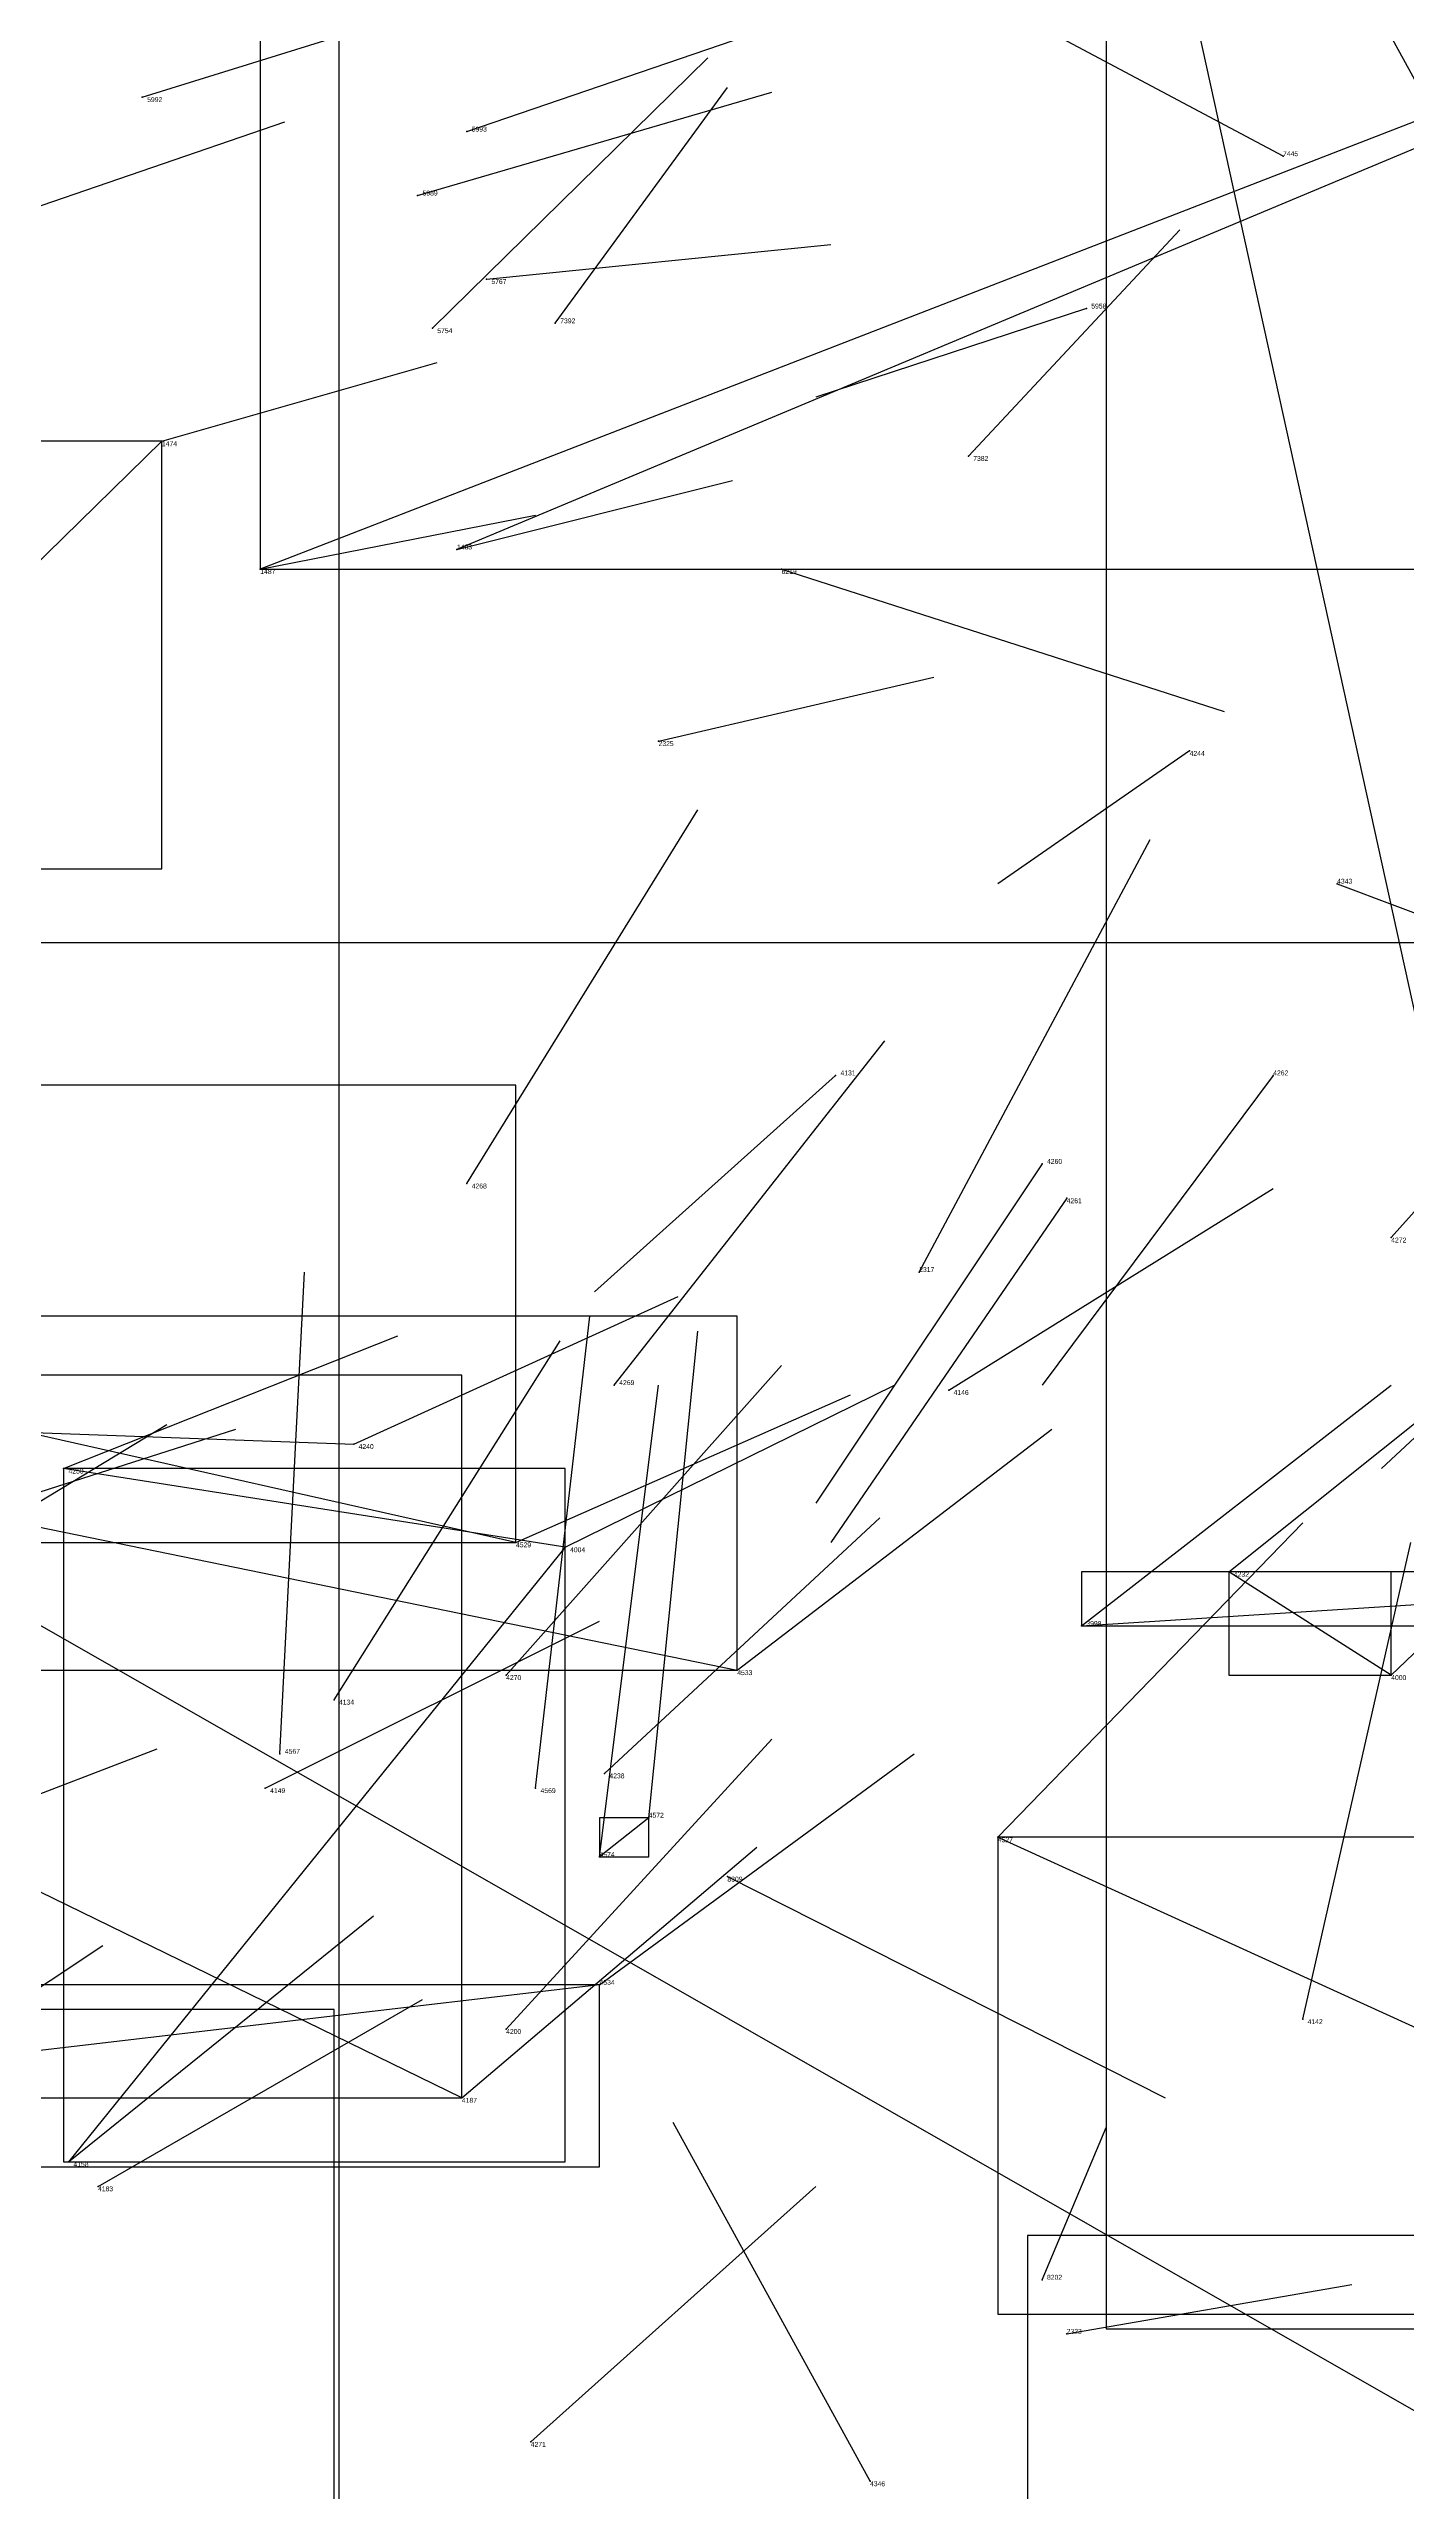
# Model space of a CAD drawing. Extents: x 59.1 to 70.8, y 600.3 to 605.1.
# Drawn here: x 65.547 to 65.823, y 603.493 to 603.9898 of the extents above; entities that cross this region are included whole.
import ezdxf

# ---------------------------------------------------------------- set-up
doc = ezdxf.new("R2010")
doc.units = 0
for name, color, linetype in [('Clients', 3, 'CONTINUOUS'), ('Facilities', 3, 'CONTINUOUS'), ('Facilities_lines', 3, 'CONTINUOUS'), ('Min_max_boxes', 1, 'CONTINUOUS'), ('Normals', 1, 'CONTINUOUS'), ('Source_points', 5, 'CONTINUOUS'), ('Text', 3, 'CONTINUOUS')]:
    doc.layers.add(name, color=color, linetype=linetype)

msp = doc.modelspace()

# ---------------------------------------------------------------- linework, layer by layer
at = {"layer": 'Clients', "color": 5}
for p in [(65.59, 603.884, 449.7), (65.63, 603.888, 449.664), (65.609, 603.706, 454.801), (65.55, 603.701, 454.91), (65.787, 603.68, 454.632), (65.687, 603.66, 454.674), (65.659, 603.622, 455.639), (65.551, 603.56, 454.952)]:
    msp.add_point(p, dxfattribs=at)
at = {"layer": 'Facilities', "color": 3}
for p in [(65.566, 603.98, 454.714), (65.632, 603.973, 454.596), (65.798, 603.968, 460.422), (65.622, 603.96, 454.654), (65.636, 603.943, 456.786), (65.625, 603.933, 456.759), (65.65, 603.934, 459.342), (65.758, 603.937, 457.153), (65.57, 603.91, 449.675), (65.734, 603.907, 459.333), (65.696, 603.884, 458.352), (65.671, 603.849, 449.662), (65.779, 603.847, 457.474), (65.809, 603.82, 458.425), (65.707, 603.781, 457.116), (65.796, 603.781, 456.864), (65.749, 603.763, 456.837), (65.632, 603.759, 456.825), (65.754, 603.756, 456.784), (65.82, 603.748, 456.866), (65.724, 603.741, 448.561), (65.662, 603.718, 456.767), (65.73, 603.717, 454.764), (65.642, 603.686, 454.734), (65.652, 603.685, 454.781), (65.757, 603.669, 454.74), (65.64, 603.659, 456.874), (65.82, 603.659, 454.569), (65.605, 603.654, 457.102), (65.594, 603.643, 455.701), (65.591, 603.636, 454.757), (65.646, 603.636, 455.658), (65.66, 603.639, 454.903), (65.669, 603.63, 455.732), (65.74, 603.626, 454.617), (65.685, 603.618, 460.53), (65.659, 603.596, 454.704), (65.64, 603.587, 454.92), (65.802, 603.589, 454.56), (65.631, 603.573, 454.91), (65.557, 603.555, 454.881), (65.749, 603.536, 461.264), (65.754, 603.525, 449.51), (65.645, 603.503, 456.959), (65.714, 603.495, 458.344)]:
    msp.add_point(p, dxfattribs=at)
at = {"layer": 'Facilities_lines', "color": 3}
for p, q in [((65.755, 604.111, 449.536), (65.888, 603.868, 449.484)), ((65.755, 604.111, 449.536), (65.915, 603.383, 449.57)), ((66.005, 604.045, 449.371), (65.59, 603.884, 449.7)), ((66.005, 604.045, 449.371), (65.63, 603.888, 449.664)), ((65.57, 603.91, 449.675), (65.481, 603.823, 449.759)), ((65.642, 603.686, 454.734), (65.228, 603.779, 455.178)), ((65.336, 603.732, 455.086), (65.687, 603.66, 454.674)), ((65.631, 603.573, 454.91), (65.33, 603.72, 455.06)), ((65.472, 603.711, 454.94), (65.876, 603.48, 454.601)), ((65.472, 603.711, 454.94), (65.609, 603.706, 454.801)), ((65.652, 603.685, 454.781), (65.55, 603.701, 454.91)), ((65.652, 603.685, 454.781), (65.551, 603.56, 454.952)), ((65.757, 603.669, 454.74), (65.928, 603.68, 454.505)), ((65.82, 603.659, 454.569), (65.787, 603.68, 454.632)), ((65.669, 603.63, 455.732), (65.659, 603.622, 455.639)), ((65.74, 603.626, 454.617), (65.953, 603.529, 454.58)), ((65.659, 603.596, 454.704), (65.344, 603.559, 455.191))]:
    msp.add_line(p, q, dxfattribs=at)
at = {"layer": 'Min_max_boxes', "color": 1}
for p, q in [((65.606, 604.277, 449.484), (65.606, 603.383, 449.484)), ((65.606, 604.277, 449.58), (65.606, 603.383, 449.58)), ((65.59, 604.045, 449.371), (65.59, 603.884, 449.371)), ((65.59, 604.045, 449.7), (65.59, 603.884, 449.7)), ((65.762, 604.027, 449.286), (65.762, 603.526, 449.286)), ((65.762, 604.027, 449.617), (65.762, 603.526, 449.617)), ((65.57, 603.91, 449.675), (65.481, 603.91, 449.675)), ((65.57, 603.91, 449.759), (65.481, 603.91, 449.759)), ((65.57, 603.823, 449.675), (65.57, 603.91, 449.675)), ((65.57, 603.823, 449.759), (65.57, 603.91, 449.759)), ((65.57, 603.91, 449.675), (65.57, 603.91, 449.759)), ((65.59, 603.884, 449.371), (66.005, 603.884, 449.371)), ((65.59, 603.884, 449.7), (66.005, 603.884, 449.7)), ((65.59, 603.884, 449.371), (65.59, 603.884, 449.7)), ((65.481, 603.823, 449.675), (65.57, 603.823, 449.675)), ((65.481, 603.823, 449.759), (65.57, 603.823, 449.759)), ((65.57, 603.823, 449.675), (65.57, 603.823, 449.759)), ((65.876, 603.808, 454.601), (65.186, 603.808, 454.601)), ((65.876, 603.808, 455.235), (65.186, 603.808, 455.235)), ((65.642, 603.779, 454.734), (65.228, 603.779, 454.734)), ((65.642, 603.779, 455.178), (65.228, 603.779, 455.178)), ((65.642, 603.686, 454.734), (65.642, 603.779, 454.734)), ((65.642, 603.686, 455.178), (65.642, 603.779, 455.178)), ((65.642, 603.779, 454.734), (65.642, 603.779, 455.178)), ((65.687, 603.732, 454.674), (65.336, 603.732, 454.674)), ((65.687, 603.732, 455.086), (65.336, 603.732, 455.086)), ((65.687, 603.66, 454.674), (65.687, 603.732, 454.674)), ((65.687, 603.66, 455.086), (65.687, 603.732, 455.086)), ((65.687, 603.732, 454.674), (65.687, 603.732, 455.086)), ((65.631, 603.72, 454.91), (65.33, 603.72, 454.91)), ((65.631, 603.72, 455.06), (65.33, 603.72, 455.06)), ((65.631, 603.573, 454.91), (65.631, 603.72, 454.91)), ((65.631, 603.573, 455.06), (65.631, 603.72, 455.06)), ((65.631, 603.72, 454.91), (65.631, 603.72, 455.06)), ((65.652, 603.701, 454.781), (65.55, 603.701, 454.781)), ((65.55, 603.701, 454.781), (65.55, 603.56, 454.781)), ((65.652, 603.701, 454.952), (65.55, 603.701, 454.952)), ((65.55, 603.701, 454.952), (65.55, 603.56, 454.952)), ((65.55, 603.701, 454.781), (65.55, 603.701, 454.952)), ((65.652, 603.56, 454.781), (65.652, 603.701, 454.781)), ((65.652, 603.56, 454.952), (65.652, 603.701, 454.952)), ((65.652, 603.701, 454.781), (65.652, 603.701, 454.952)), ((65.228, 603.686, 454.734), (65.642, 603.686, 454.734)), ((65.228, 603.686, 455.178), (65.642, 603.686, 455.178)), ((65.642, 603.686, 454.734), (65.642, 603.686, 455.178)), ((65.928, 603.68, 454.505), (65.757, 603.68, 454.505)), ((65.757, 603.68, 454.505), (65.757, 603.669, 454.505)), ((65.928, 603.68, 454.74), (65.757, 603.68, 454.74)), ((65.757, 603.68, 454.74), (65.757, 603.669, 454.74)), ((65.757, 603.68, 454.505), (65.757, 603.68, 454.74)), ((65.82, 603.68, 454.569), (65.787, 603.68, 454.569)), ((65.787, 603.68, 454.569), (65.787, 603.659, 454.569)), ((65.82, 603.68, 454.632), (65.787, 603.68, 454.632)), ((65.787, 603.68, 454.632), (65.787, 603.659, 454.632)), ((65.787, 603.68, 454.569), (65.787, 603.68, 454.632)), ((65.82, 603.659, 454.569), (65.82, 603.68, 454.569)), ((65.82, 603.659, 454.632), (65.82, 603.68, 454.632)), ((65.82, 603.68, 454.569), (65.82, 603.68, 454.632)), ((65.757, 603.669, 454.505), (65.928, 603.669, 454.505)), ((65.757, 603.669, 454.74), (65.928, 603.669, 454.74)), ((65.757, 603.669, 454.505), (65.757, 603.669, 454.74)), ((65.336, 603.66, 454.674), (65.687, 603.66, 454.674)), ((65.336, 603.66, 455.086), (65.687, 603.66, 455.086)), ((65.687, 603.66, 454.674), (65.687, 603.66, 455.086)), ((65.787, 603.659, 454.569), (65.82, 603.659, 454.569)), ((65.787, 603.659, 454.632), (65.82, 603.659, 454.632)), ((65.787, 603.659, 454.569), (65.787, 603.659, 454.632)), ((65.82, 603.659, 454.569), (65.82, 603.659, 454.632)), ((65.669, 603.63, 455.639), (65.659, 603.63, 455.639)), ((65.659, 603.63, 455.639), (65.659, 603.622, 455.639)), ((65.669, 603.63, 455.732), (65.659, 603.63, 455.732)), ((65.659, 603.63, 455.732), (65.659, 603.622, 455.732)), ((65.659, 603.63, 455.639), (65.659, 603.63, 455.732)), ((65.669, 603.622, 455.639), (65.669, 603.63, 455.639)), ((65.669, 603.622, 455.732), (65.669, 603.63, 455.732)), ((65.669, 603.63, 455.639), (65.669, 603.63, 455.732)), ((65.953, 603.626, 454.58), (65.74, 603.626, 454.58)), ((65.74, 603.626, 454.58), (65.74, 603.529, 454.58)), ((65.953, 603.626, 454.617), (65.74, 603.626, 454.617)), ((65.74, 603.626, 454.617), (65.74, 603.529, 454.617)), ((65.74, 603.626, 454.58), (65.74, 603.626, 454.617)), ((65.659, 603.622, 455.639), (65.669, 603.622, 455.639)), ((65.659, 603.622, 455.732), (65.669, 603.622, 455.732)), ((65.659, 603.622, 455.639), (65.659, 603.622, 455.732)), ((65.669, 603.622, 455.639), (65.669, 603.622, 455.732)), ((65.659, 603.596, 454.704), (65.344, 603.596, 454.704)), ((65.659, 603.596, 455.191), (65.344, 603.596, 455.191)), ((65.659, 603.559, 454.704), (65.659, 603.596, 454.704)), ((65.659, 603.559, 455.191), (65.659, 603.596, 455.191)), ((65.659, 603.596, 454.704), (65.659, 603.596, 455.191)), ((65.605, 603.591, 456.1), (64.931, 603.591, 456.1)), ((65.605, 603.591, 456.238), (64.931, 603.591, 456.238)), ((65.605, 603.44, 456.1), (65.605, 603.591, 456.1)), ((65.605, 603.44, 456.238), (65.605, 603.591, 456.238)), ((65.605, 603.591, 456.1), (65.605, 603.591, 456.238)), ((65.33, 603.573, 454.91), (65.631, 603.573, 454.91)), ((65.33, 603.573, 455.06), (65.631, 603.573, 455.06)), ((65.631, 603.573, 454.91), (65.631, 603.573, 455.06)), ((65.344, 603.559, 454.704), (65.659, 603.559, 454.704)), ((65.344, 603.559, 455.191), (65.659, 603.559, 455.191)), ((65.55, 603.56, 454.781), (65.652, 603.56, 454.781)), ((65.55, 603.56, 454.952), (65.652, 603.56, 454.952)), ((65.55, 603.56, 454.781), (65.55, 603.56, 454.952)), ((65.652, 603.56, 454.781), (65.652, 603.56, 454.952)), ((65.659, 603.559, 454.704), (65.659, 603.559, 455.191)), ((66.104, 603.545, 449.423), (65.746, 603.545, 449.423)), ((65.746, 603.545, 449.423), (65.746, 603.061, 449.423)), ((66.104, 603.545, 449.607), (65.746, 603.545, 449.607)), ((65.746, 603.545, 449.607), (65.746, 603.061, 449.607)), ((65.746, 603.545, 449.423), (65.746, 603.545, 449.607)), ((65.74, 603.529, 454.58), (65.953, 603.529, 454.58)), ((65.74, 603.529, 454.617), (65.953, 603.529, 454.617)), ((65.74, 603.529, 454.58), (65.74, 603.529, 454.617)), ((65.762, 603.526, 449.286), (66.173, 603.526, 449.286)), ((65.762, 603.526, 449.617), (66.173, 603.526, 449.617)), ((65.762, 603.526, 449.286), (65.762, 603.526, 449.617))]:
    msp.add_line(p, q, dxfattribs=at)
at = {"layer": 'Normals', "color": 1}
for p, q in [((65.566, 603.98, 454.714), (65.64, 604.003, 454.777)), ((65.632, 603.973, 454.596), (65.708, 603.999, 454.656)), ((65.798, 603.968, 460.422), (65.751, 603.993, 460.507)), ((65.625, 603.933, 456.759), (65.681, 603.988, 456.697)), ((65.622, 603.96, 454.654), (65.694, 603.981, 454.72)), ((65.65, 603.934, 459.342), (65.685, 603.982, 459.423)), ((65.528, 603.952, 454.71), (65.595, 603.975, 454.78)), ((65.734, 603.907, 459.333), (65.777, 603.953, 459.411)), ((65.636, 603.943, 456.786), (65.706, 603.95, 456.715)), ((65.758, 603.937, 457.153), (65.703, 603.919, 457.235)), ((65.57, 603.91, 449.675), (65.626, 603.926, 449.756)), ((65.63, 603.888, 449.664), (65.686, 603.902, 449.746)), ((65.59, 603.884, 449.7), (65.646, 603.895, 449.782)), ((65.696, 603.884, 458.352), (65.786, 603.855, 458.385)), ((65.671, 603.849, 449.662), (65.727, 603.862, 449.744)), ((65.779, 603.847, 457.474), (65.74, 603.82, 457.562)), ((65.632, 603.759, 456.825), (65.679, 603.835, 456.781)), ((65.724, 603.741, 448.561), (65.771, 603.829, 448.559)), ((65.809, 603.82, 458.425), (65.891, 603.789, 458.473)), ((65.82, 603.748, 456.866), (65.87, 603.804, 456.8)), ((65.662, 603.718, 456.767), (65.717, 603.788, 456.721)), ((65.707, 603.781, 457.116), (65.658, 603.737, 457.192)), ((65.796, 603.781, 456.864), (65.749, 603.718, 456.925)), ((65.749, 603.763, 456.837), (65.703, 603.694, 456.893)), ((65.754, 603.756, 456.784), (65.706, 603.686, 456.837)), ((65.73, 603.717, 454.764), (65.796, 603.758, 454.826)), ((65.594, 603.643, 455.701), (65.599, 603.741, 455.683)), ((65.864, 603.744, 456.835), (65.818, 603.701, 456.913)), ((65.609, 603.706, 454.801), (65.675, 603.736, 454.869)), ((65.787, 603.68, 454.632), (65.857, 603.736, 454.676)), ((65.646, 603.636, 455.658), (65.657, 603.732, 455.632)), ((65.55, 603.701, 454.91), (65.618, 603.728, 454.978)), ((65.605, 603.654, 457.102), (65.651, 603.727, 457.052)), ((65.669, 603.63, 455.732), (65.679, 603.729, 455.743)), ((65.64, 603.659, 456.874), (65.696, 603.722, 456.82)), ((65.82, 603.659, 454.569), (65.887, 603.723, 454.607)), ((65.642, 603.686, 454.734), (65.71, 603.716, 454.801)), ((65.652, 603.685, 454.781), (65.719, 603.718, 454.848)), ((65.659, 603.622, 455.639), (65.671, 603.718, 455.614)), ((65.757, 603.669, 454.74), (65.82, 603.718, 454.8)), ((65.5, 603.667, 455.043), (65.571, 603.71, 455.099)), ((65.513, 603.686, 454.881), (65.585, 603.709, 454.947)), ((65.687, 603.66, 454.674), (65.751, 603.709, 454.733)), ((65.66, 603.639, 454.903), (65.716, 603.691, 454.967)), ((65.74, 603.626, 454.617), (65.802, 603.69, 454.661)), ((65.802, 603.589, 454.56), (65.824, 603.686, 454.558)), ((65.591, 603.636, 454.757), (65.659, 603.67, 454.822)), ((65.64, 603.587, 454.92), (65.694, 603.646, 454.98)), ((65.496, 603.616, 454.895), (65.569, 603.644, 454.957)), ((65.659, 603.596, 454.704), (65.723, 603.643, 454.764)), ((65.631, 603.573, 454.91), (65.691, 603.624, 454.972)), ((65.685, 603.618, 460.53), (65.774, 603.573, 460.52)), ((65.551, 603.56, 454.952), (65.613, 603.61, 455.013)), ((65.49, 603.559, 454.916), (65.558, 603.604, 454.974)), ((65.557, 603.555, 454.881), (65.623, 603.593, 454.945)), ((65.714, 603.495, 458.344), (65.674, 603.568, 458.288)), ((65.749, 603.536, 461.264), (65.762, 603.567, 461.358)), ((65.645, 603.503, 456.959), (65.703, 603.555, 456.896)), ((65.754, 603.525, 449.51), (65.812, 603.535, 449.591))]:
    msp.add_line(p, q, dxfattribs=at)
at = {"layer": 'Source_points', "color": 5}
for p in [(65.566, 603.98, 454.714), (65.632, 603.973, 454.596), (65.798, 603.968, 460.422), (65.622, 603.96, 454.654), (65.636, 603.943, 456.786), (65.625, 603.933, 456.759), (65.65, 603.934, 459.342), (65.758, 603.937, 457.153), (65.57, 603.91, 449.675), (65.734, 603.907, 459.333), (65.59, 603.884, 449.7), (65.63, 603.888, 449.664), (65.696, 603.884, 458.352), (65.671, 603.849, 449.662), (65.779, 603.847, 457.474), (65.809, 603.82, 458.425), (65.707, 603.781, 457.116), (65.796, 603.781, 456.864), (65.749, 603.763, 456.837), (65.632, 603.759, 456.825), (65.754, 603.756, 456.784), (65.82, 603.748, 456.866), (65.724, 603.741, 448.561), (65.662, 603.718, 456.767), (65.73, 603.717, 454.764), (65.609, 603.706, 454.801), (65.55, 603.701, 454.91), (65.642, 603.686, 454.734), (65.652, 603.685, 454.781), (65.787, 603.68, 454.632), (65.757, 603.669, 454.74), (65.687, 603.66, 454.674), (65.64, 603.659, 456.874), (65.82, 603.659, 454.569), (65.605, 603.654, 457.102), (65.594, 603.643, 455.701), (65.591, 603.636, 454.757), (65.646, 603.636, 455.658), (65.66, 603.639, 454.903), (65.669, 603.63, 455.732), (65.74, 603.626, 454.617), (65.659, 603.622, 455.639), (65.685, 603.618, 460.53), (65.659, 603.596, 454.704), (65.64, 603.587, 454.92), (65.802, 603.589, 454.56), (65.631, 603.573, 454.91), (65.551, 603.56, 454.952), (65.557, 603.555, 454.881), (65.749, 603.536, 461.264), (65.754, 603.525, 449.51), (65.645, 603.503, 456.959), (65.714, 603.495, 458.344)]:
    msp.add_point(p, dxfattribs=at)

# ---------------------------------------------------------------- texts
at = {"layer": 'Text', "color": 3}
for s, p in [('5992', (65.567, 603.979, 454.714)), ('5993', (65.633, 603.973, 454.596)), ('7445', (65.798, 603.968, 460.422)), ('5989', (65.623, 603.96, 454.654)), ('5767', (65.637, 603.942, 456.786)), ('5958', (65.759, 603.937, 457.153)), ('5754', (65.626, 603.932, 456.759)), ('7392', (65.651, 603.934, 459.342)), ('1474', (65.57, 603.909, 449.675)), ('7382', (65.735, 603.906, 459.333)), ('1483', (65.63, 603.888, 449.664)), ('1487', (65.59, 603.883, 449.7)), ('6219', (65.696, 603.883, 458.352)), ('2325', (65.671, 603.848, 449.662)), ('4244', (65.779, 603.846, 457.474)), ('4343', (65.809, 603.82, 458.425)), ('4131', (65.708, 603.781, 457.116)), ('4262', (65.796, 603.781, 456.864)), ('4260', (65.75, 603.763, 456.837)), ('4268', (65.633, 603.758, 456.825)), ('4261', (65.754, 603.755, 456.784)), ('4272', (65.82, 603.747, 456.866)), ('2317', (65.724, 603.741, 448.561)), ('4269', (65.663, 603.718, 456.767)), ('4146', (65.731, 603.716, 454.764)), ('4240', (65.61, 603.705, 454.801)), ('4250', (65.551, 603.7, 454.91)), ('4529', (65.642, 603.685, 454.734)), ('4004', (65.653, 603.684, 454.781)), ('4232', (65.788, 603.679, 454.632)), ('3998', (65.758, 603.669, 454.74)), ('4533', (65.687, 603.659, 454.674)), ('4270', (65.64, 603.658, 456.874)), ('4000', (65.82, 603.658, 454.569)), ('4134', (65.606, 603.653, 457.102)), ('4567', (65.595, 603.643, 455.701)), ('4149', (65.592, 603.635, 454.757)), ('4569', (65.647, 603.635, 455.658)), ('4238', (65.661, 603.638, 454.903)), ('4572', (65.669, 603.63, 455.732)), ('4527', (65.74, 603.625, 454.617)), ('4574', (65.659, 603.622, 455.639)), ('8309', (65.685, 603.617, 460.53)), ('4534', (65.659, 603.596, 454.704)), ('4200', (65.64, 603.586, 454.92)), ('4142', (65.803, 603.588, 454.56)), ('4187', (65.631, 603.572, 454.91)), ('4158', (65.552, 603.559, 454.952)), ('4183', (65.557, 603.554, 454.881)), ('8202', (65.75, 603.536, 461.264)), ('2323', (65.754, 603.525, 449.51)), ('4271', (65.645, 603.502, 456.959)), ('4346', (65.714, 603.494, 458.344))]:
    msp.add_text(s, height=0.001, dxfattribs=at).set_placement(p)

doc.saveas('drawing.dxf')
